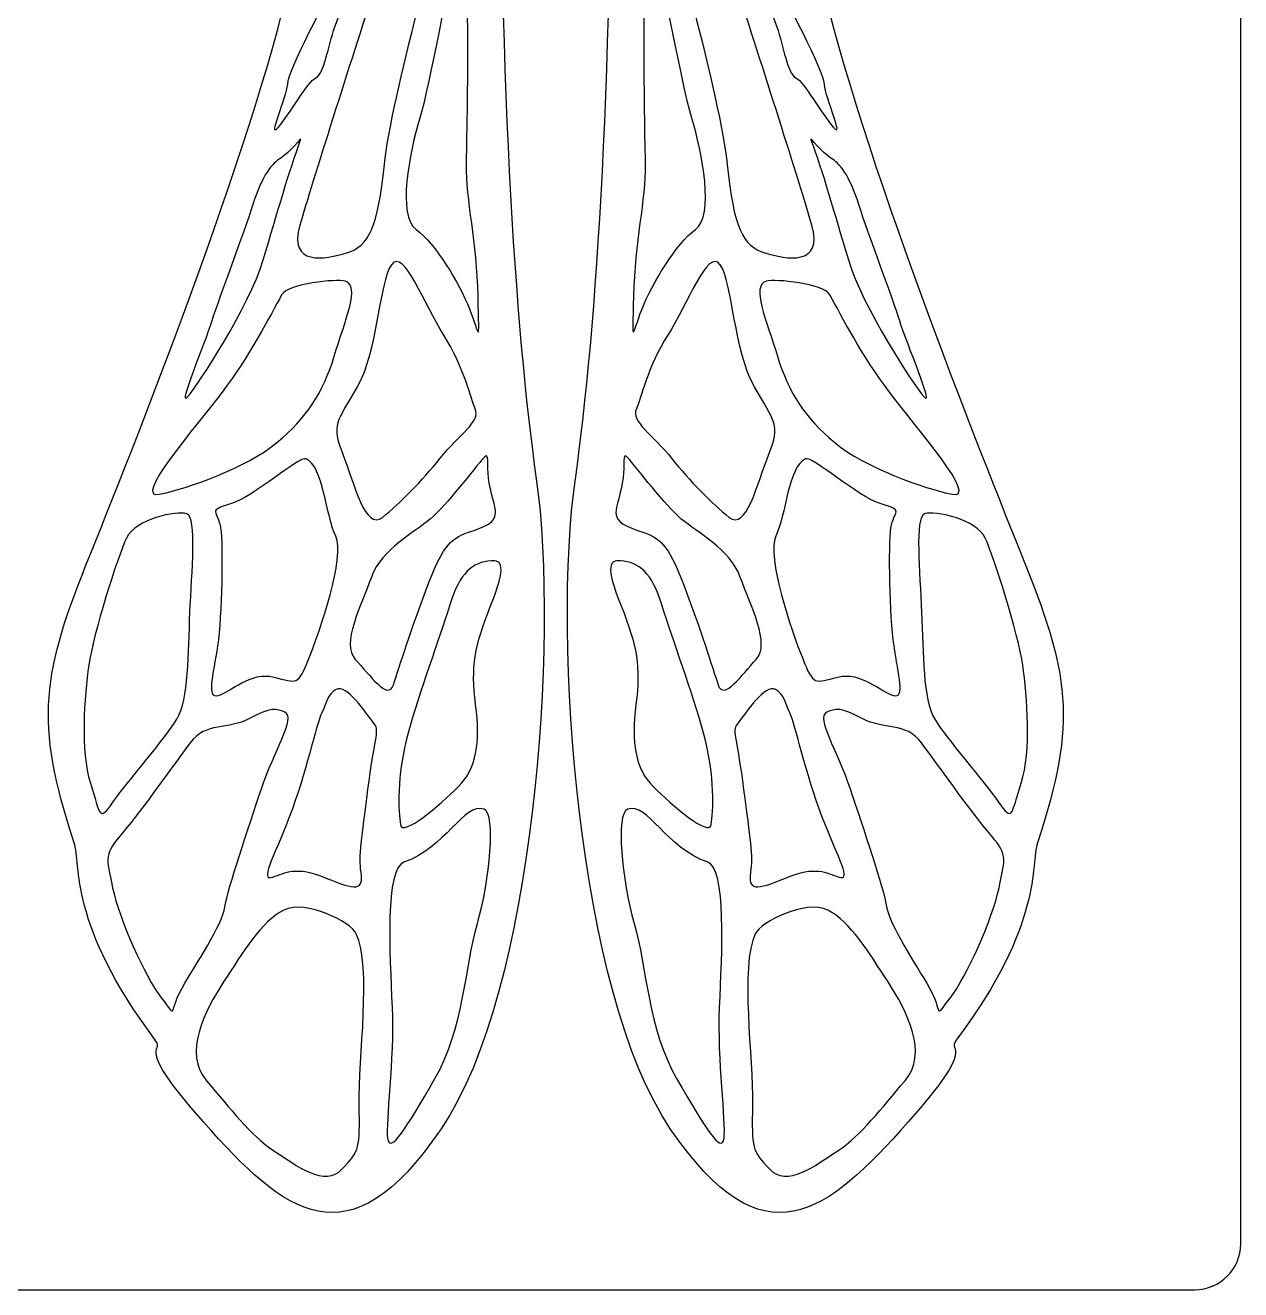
# Model space of a CAD drawing. Extents: x 0 to 200, y 0 to 300.
# Drawn here: x 67.7 to 200.1, y 0.1 to 137.9 of the extents above; entities that cross this region are included whole.
import ezdxf

# ---------------------------------------------------------------- set-up
doc = ezdxf.new("R2010")
doc.units = 0
doc.header["$MEASUREMENT"] = 0
doc.layers.add('DEFAULT', color=7, linetype='CONTINUOUS')

msp = doc.modelspace()

# ---------------------------------------------------------------- linework, layer by layer
at = {"layer": 'DEFAULT', "color": 1}
for points, knots in [([(195.1, 0.1), (131.77, 0.1), (68.43, 0.1), (5.1, 0.1), (2.34, 0.1), (0.1, 2.34), (0.1, 5.1), (0.1, 101.77), (0.1, 198.43), (0.1, 295.1), (0.1, 297.86), (2.34, 300.1), (5.1, 300.1), (68.43, 300.1), (131.77, 300.1), (195.1, 300.1), (197.86, 300.1), (200.1, 297.86), (200.1, 295.1), (200.1, 198.43), (200.1, 101.77), (200.1, 5.1), (200.1, 2.34), (197.86, 0.1), (195.1, 0.1)], [0, 0, 0, 0, 538.583, 538.583, 538.583, 539.583, 539.583, 539.583, 1361.63, 1361.63, 1361.63, 1362.63, 1362.63, 1362.63, 1901.213, 1901.213, 1901.213, 1902.213, 1902.213, 1902.213, 2724.26, 2724.26, 2724.26, 2725.26, 2725.26, 2725.26, 2725.26]), ([(113.01, 17.65), (123.14, 32.53), (125.85, 71.05), (123.36, 88.49), (121.05, 104.65), (119.1, 133.71), (119.51, 172.44), (119.57, 178.29), (119.2, 177.56), (116.97, 181.53), (115.96, 183.32), (115.5, 191.94), (114.84, 195.67), (114.47, 197.79), (111.43, 199.03), (108.6, 198.53), (108.8, 197.41), (108.72, 197.53), (108.94, 196.28), (109.15, 195.04), (109.19, 195.17), (109.39, 194.05), (109.65, 192.56), (109.92, 191.06), (110.18, 189.57), (109.19, 189.39), (108.21, 189.22), (107.22, 189.05), (106.96, 190.54), (106.7, 192.04), (106.43, 193.53), (106.24, 194.65), (106.32, 194.54), (106.1, 195.78), (105.88, 197.03), (105.84, 196.89), (105.65, 198.01), (102.81, 197.51), (100.39, 195.31), (100.76, 193.18), (102.13, 185.4), (99.55, 183.86), (99.82, 180.91), (100.14, 177.3), (103.41, 176.84), (102.58, 174.46), (101.75, 172.06), (101.36, 169.32), (101.82, 162.72), (102.29, 156.12), (101.14, 166.43), (96.88, 144.64), (93.54, 127.5), (80.14, 93.53), (74.82, 80.37), (69.5, 67.21), (68.62, 62.21), (73.01, 48.81), (73.79, 46.45), (72.34, 40), (81.85, 27.31), (83, 25.78), (79.27, 27.24), (87.1, 18.39), (96.02, 8.29), (102.87, 2.77), (113.01, 17.65)], [1, 1, 1, 1, 2, 2, 2, 3, 3, 3, 4, 4, 4, 5, 5, 5, 6, 6, 6, 7, 7, 7, 8, 8, 8, 20.902577, 20.902577, 20.902577, 29.40682, 29.40682, 29.40682, 42.309397, 42.309397, 42.309397, 43.309397, 43.309397, 43.309397, 44.309397, 44.309397, 44.309397, 45.309397, 45.309397, 45.309397, 46.309397, 46.309397, 46.309397, 47.309397, 47.309397, 47.309397, 48.309397, 48.309397, 48.309397, 49.309397, 49.309397, 49.309397, 50.309397, 50.309397, 50.309397, 51.309397, 51.309397, 51.309397, 52.309397, 52.309397, 52.309397, 53.309397, 53.309397, 53.309397, 54.309397, 54.309397, 54.309397, 54.309397]), ([(163.87, 18.39), (171.71, 27.24), (167.98, 25.78), (169.12, 27.31), (178.63, 40), (177.18, 46.45), (177.96, 48.81), (182.36, 62.21), (181.47, 67.21), (176.15, 80.37), (170.83, 93.53), (157.43, 127.5), (154.09, 144.64), (149.84, 166.43), (148.68, 156.12), (149.15, 162.72), (149.62, 169.32), (149.22, 172.06), (148.39, 174.46), (147.56, 176.84), (150.83, 177.3), (151.15, 180.91), (151.42, 183.86), (148.84, 185.4), (150.21, 193.18), (150.59, 195.31), (148.16, 197.51), (145.33, 198.01), (145.13, 196.89), (145.09, 197.03), (144.87, 195.78), (144.65, 194.54), (144.73, 194.65), (144.54, 193.53), (144.27, 192.04), (144.01, 190.54), (143.75, 189.05), (142.76, 189.22), (141.78, 189.39), (140.79, 189.57), (141.06, 191.06), (141.32, 192.56), (141.58, 194.05), (141.78, 195.17), (141.82, 195.04), (142.04, 196.28), (142.26, 197.53), (142.17, 197.41), (142.37, 198.53), (139.54, 199.03), (136.5, 197.79), (136.13, 195.67), (135.47, 191.94), (135.01, 183.32), (134, 181.53), (131.77, 177.56), (131.4, 178.29), (131.46, 172.44), (131.88, 133.71), (129.92, 104.65), (127.62, 88.49), (125.12, 71.05), (127.83, 32.53), (137.96, 17.65), (148.1, 2.77), (154.96, 8.29), (163.87, 18.39)], [1, 1, 1, 1, 2, 2, 2, 3, 3, 3, 4, 4, 4, 5, 5, 5, 6, 6, 6, 7, 7, 7, 8, 8, 8, 9, 9, 9, 10, 10, 10, 11, 11, 11, 12, 12, 12, 24.902577, 24.902577, 24.902577, 33.40682, 33.40682, 33.40682, 46.309397, 46.309397, 46.309397, 47.309397, 47.309397, 47.309397, 48.309397, 48.309397, 48.309397, 49.309397, 49.309397, 49.309397, 50.309397, 50.309397, 50.309397, 51.309397, 51.309397, 51.309397, 52.309397, 52.309397, 52.309397, 53.309397, 53.309397, 53.309397, 54.309397, 54.309397, 54.309397, 54.309397]), ([(114.65, 155.32), (113.23, 150.25), (107.5, 129.65), (106.81, 122.75), (106.12, 115.84), (105.11, 113.85), (102.72, 113.11), (100.33, 112.37), (96.31, 111.64), (97.61, 116.14), (98.9, 120.64), (103.21, 134.12), (105.73, 141.97), (108.25, 149.83), (113.37, 163.88), (114.19, 167.23), (114.57, 168.79), (116.07, 160.39), (114.65, 155.32)], [1, 1, 1, 1, 2, 2, 2, 3, 3, 3, 4, 4, 4, 5, 5, 5, 6, 6, 6, 7, 7, 7, 7]), ([(136.78, 167.23), (137.6, 163.88), (142.72, 149.83), (145.24, 141.97), (147.77, 134.12), (152.08, 120.64), (153.37, 116.14), (154.66, 111.64), (150.64, 112.37), (148.25, 113.11), (145.86, 113.85), (144.85, 115.84), (144.16, 122.75), (143.47, 129.65), (137.74, 150.25), (136.32, 155.32), (134.9, 160.39), (136.4, 168.79), (136.78, 167.23)], [1, 1, 1, 1, 2, 2, 2, 3, 3, 3, 4, 4, 4, 5, 5, 5, 6, 6, 6, 7, 7, 7, 7]), ([(115.76, 122.73), (115.7, 118.98), (116.9, 114.19), (117.02, 108.4), (117.14, 102.61), (117.22, 104.16), (116.08, 107.01), (114.95, 109.85), (112.39, 114.1), (110.28, 115.64), (108.17, 117.18), (109.54, 124.04), (110.67, 127.79), (111.8, 131.54), (113.73, 143.05), (114.84, 146.28), (116.36, 150.69), (115.81, 126.48), (115.76, 122.73)], [1, 1, 1, 1, 2, 2, 2, 3, 3, 3, 4, 4, 4, 5, 5, 5, 6, 6, 6, 7, 7, 7, 7]), ([(136.13, 146.28), (137.25, 143.05), (139.17, 131.54), (140.3, 127.79), (141.43, 124.04), (142.8, 117.18), (140.69, 115.64), (138.59, 114.1), (136.03, 109.85), (134.89, 107.01), (133.75, 104.16), (133.83, 102.61), (133.95, 108.4), (134.07, 114.19), (135.28, 118.98), (135.22, 122.73), (135.16, 126.48), (134.61, 150.69), (136.13, 146.28)], [1, 1, 1, 1, 2, 2, 2, 3, 3, 3, 4, 4, 4, 5, 5, 5, 6, 6, 6, 7, 7, 7, 7]), ([(96.24, 131.5), (96.36, 133.03), (100.26, 140.48), (102.36, 144.31), (104.46, 148.14), (105.63, 149.63), (105.57, 149.07), (105.43, 147.97), (102.15, 139.92), (101.41, 137.75), (100.67, 135.59), (100.25, 132.6), (99.36, 132.2), (98.47, 131.81), (96.5, 128.21), (95.24, 126.78), (93.98, 125.34), (96.12, 129.98), (96.24, 131.5)], [1, 1, 1, 1, 2, 2, 2, 3, 3, 3, 4, 4, 4, 5, 5, 5, 6, 6, 6, 7, 7, 7, 7]), ([(155.73, 126.78), (154.47, 128.21), (152.5, 131.81), (151.62, 132.2), (150.73, 132.6), (150.3, 135.59), (149.56, 137.75), (148.82, 139.92), (145.54, 147.97), (145.41, 149.07), (145.34, 149.63), (146.51, 148.14), (148.61, 144.31), (150.71, 140.48), (154.62, 133.03), (154.74, 131.5), (154.85, 129.98), (156.99, 125.34), (155.73, 126.78)], [1, 1, 1, 1, 2, 2, 2, 3, 3, 3, 4, 4, 4, 5, 5, 5, 6, 6, 6, 7, 7, 7, 7]), ([(88.01, 105.68), (88.77, 108.15), (91.46, 115.15), (92.48, 118.37), (93.49, 121.59), (94.58, 122.89), (95.53, 123.44), (96.47, 123.98), (97.89, 125.91), (97.69, 125.41), (96.45, 122.15), (95.16, 117.48), (93.61, 112.33), (92.07, 107.18), (86.55, 98.75), (85.37, 97.43), (84.2, 96.11), (87.25, 103.21), (88.01, 105.68)], [1, 1, 1, 1, 2, 2, 2, 3, 3, 3, 4, 4, 4, 5, 5, 5, 6, 6, 6, 7, 7, 7, 7]), ([(165.6, 97.43), (164.43, 98.75), (158.9, 107.18), (157.36, 112.33), (155.81, 117.48), (154.52, 122.15), (153.28, 125.41), (153.09, 125.91), (154.5, 123.98), (155.45, 123.44), (156.39, 122.89), (157.48, 121.59), (158.5, 118.37), (159.51, 115.15), (162.2, 108.15), (162.96, 105.68), (163.72, 103.21), (166.77, 96.11), (165.6, 97.43)], [1, 1, 1, 1, 2, 2, 2, 3, 3, 3, 4, 4, 4, 5, 5, 5, 6, 6, 6, 7, 7, 7, 7]), ([(116.7, 96.11), (117.35, 94.69), (114.9, 93.27), (112.89, 90.74), (110.89, 88.2), (108.49, 85.82), (106.61, 84.28), (104.73, 82.73), (103.56, 87.94), (102.27, 91.18), (100.98, 94.42), (101.62, 94.6), (103.85, 98.49), (106.07, 102.39), (106.23, 109.89), (107.57, 111.81), (108.9, 113.74), (111.16, 107.46), (113.28, 104.15), (115.41, 100.85), (116.3, 96.98), (116.7, 96.11)], [1, 1, 1, 1, 2, 2, 2, 3, 3, 3, 4, 4, 4, 5, 5, 5, 6, 6, 6, 7, 7, 7, 8, 8, 8, 8]), ([(137.69, 104.15), (139.81, 107.46), (142.07, 113.74), (143.4, 111.81), (144.74, 109.89), (144.9, 102.39), (147.13, 98.49), (149.35, 94.6), (149.99, 94.42), (148.7, 91.18), (147.41, 87.94), (146.25, 82.73), (144.37, 84.28), (142.49, 85.82), (140.08, 88.2), (138.09, 90.74), (136.08, 93.27), (133.62, 94.69), (134.27, 96.11), (134.68, 96.98), (135.56, 100.85), (137.69, 104.15)], [1, 1, 1, 1, 2, 2, 2, 3, 3, 3, 4, 4, 4, 5, 5, 5, 6, 6, 6, 7, 7, 7, 8, 8, 8, 8]), ([(89.14, 97.93), (92.11, 101.84), (94.37, 106.24), (95.62, 108.52), (96.32, 109.82), (101.59, 110.26), (102.54, 110.02), (104.24, 109.58), (102.55, 105.8), (101.34, 101.83), (100.12, 97.86), (98.37, 95.16), (95.1, 92.42), (91.84, 89.68), (85.28, 87.42), (82.29, 86.79), (79.3, 86.16), (86.16, 94.02), (89.14, 97.93)], [1, 1, 1, 1, 2, 2, 2, 3, 3, 3, 4, 4, 4, 5, 5, 5, 6, 6, 6, 7, 7, 7, 7]), ([(168.68, 86.79), (165.69, 87.42), (159.13, 89.68), (155.87, 92.42), (152.61, 95.16), (150.85, 97.86), (149.64, 101.83), (148.42, 105.8), (146.73, 109.58), (148.43, 110.02), (149.38, 110.26), (154.65, 109.82), (155.35, 108.52), (156.6, 106.24), (158.86, 101.84), (161.83, 97.93), (164.81, 94.02), (171.67, 86.16), (168.68, 86.79)], [1, 1, 1, 1, 2, 2, 2, 3, 3, 3, 4, 4, 4, 5, 5, 5, 6, 6, 6, 7, 7, 7, 7]), ([(88.7, 64.86), (87.37, 64.5), (88.16, 67.03), (88.64, 70.28), (89.12, 73.55), (89.26, 81.16), (88.97, 83.12), (88.68, 85.09), (87.43, 84.96), (90.04, 85.75), (92.66, 86.53), (97.54, 90.99), (98.3, 90.66), (100.13, 89.84), (100.44, 84.45), (101.51, 82.24), (102.58, 80.02), (99.78, 71.85), (98.59, 68.88), (97.4, 65.9), (97.28, 66.22), (94.77, 66.87), (92.26, 67.52), (90.03, 65.22), (88.7, 64.86)], [1, 1, 1, 1, 2, 2, 2, 3, 3, 3, 4, 4, 4, 5, 5, 5, 6, 6, 6, 7, 7, 7, 8, 8, 8, 9, 9, 9, 9]), ([(118.15, 88.59), (118.35, 86.99), (118.98, 85.39), (118.93, 84.77), (118.85, 83.63), (117.93, 83.32), (115.88, 82.61), (113.84, 81.91), (113.07, 80.85), (111.44, 76.6), (109.81, 72.36), (108.39, 67.81), (107.8, 66.01), (107.21, 64.22), (105.19, 67.16), (103.64, 68.8), (102.09, 70.46), (104.24, 74.62), (105.39, 77.76), (106.55, 80.89), (110.05, 82.61), (111.81, 84.09), (113.56, 85.57), (116.59, 89.59), (117.71, 90.85), (118.27, 91.47), (117.97, 89.96), (118.15, 88.59)], [1, 1, 1, 1, 2, 2, 2, 3, 3, 3, 4, 4, 4, 5, 5, 5, 6, 6, 6, 7, 7, 7, 8, 8, 8, 9, 9, 9, 10, 10, 10, 10]), ([(133.27, 90.85), (134.38, 89.59), (137.41, 85.57), (139.16, 84.09), (140.92, 82.61), (144.42, 80.89), (145.58, 77.76), (146.74, 74.62), (148.88, 70.46), (147.33, 68.8), (145.78, 67.16), (143.77, 64.22), (143.17, 66.01), (142.58, 67.81), (141.16, 72.36), (139.54, 76.6), (137.91, 80.85), (137.13, 81.91), (135.09, 82.61), (133.04, 83.32), (132.13, 83.63), (132.04, 84.77), (131.99, 85.39), (132.62, 86.99), (132.82, 88.59), (133, 89.96), (132.71, 91.47), (133.27, 90.85)], [1, 1, 1, 1, 2, 2, 2, 3, 3, 3, 4, 4, 4, 5, 5, 5, 6, 6, 6, 7, 7, 7, 8, 8, 8, 9, 9, 9, 10, 10, 10, 10]), ([(156.2, 66.87), (153.69, 66.22), (153.57, 65.9), (152.38, 68.88), (151.19, 71.85), (148.4, 80.02), (149.46, 82.24), (150.53, 84.45), (150.84, 89.84), (152.68, 90.66), (153.43, 90.99), (158.32, 86.53), (160.93, 85.75), (163.54, 84.96), (162.29, 85.09), (162, 83.12), (161.71, 81.16), (161.85, 73.55), (162.33, 70.28), (162.81, 67.03), (163.6, 64.5), (162.27, 64.86), (160.94, 65.22), (158.71, 67.52), (156.2, 66.87)], [1, 1, 1, 1, 2, 2, 2, 3, 3, 3, 4, 4, 4, 5, 5, 5, 6, 6, 6, 7, 7, 7, 8, 8, 8, 9, 9, 9, 9]), ([(74.78, 55.31), (73.67, 58.83), (74.12, 64.74), (74.61, 68.17), (75.1, 71.6), (77.73, 79.95), (78.71, 82.02), (79.69, 84.09), (84.18, 85.05), (85.3, 84.66), (86.42, 84.26), (85.81, 78.33), (85.63, 73.9), (85.44, 69.47), (85.51, 64.46), (84.2, 62.27), (83.06, 60.35), (78.77, 55.41), (77.24, 53.23), (75.71, 51.04), (75.89, 51.8), (74.78, 55.31)], [1, 1, 1, 1, 2, 2, 2, 3, 3, 3, 4, 4, 4, 5, 5, 5, 6, 6, 6, 7, 7, 7, 8, 8, 8, 8]), ([(173.73, 53.23), (172.2, 55.41), (167.91, 60.35), (166.77, 62.27), (165.46, 64.46), (165.53, 69.47), (165.34, 73.9), (165.16, 78.33), (164.55, 84.26), (165.67, 84.66), (166.79, 85.05), (171.28, 84.09), (172.26, 82.02), (173.24, 79.95), (175.87, 71.6), (176.36, 68.17), (176.85, 64.74), (177.3, 58.83), (176.19, 55.31), (175.08, 51.8), (175.27, 51.04), (173.73, 53.23)], [1, 1, 1, 1, 2, 2, 2, 3, 3, 3, 4, 4, 4, 5, 5, 5, 6, 6, 6, 7, 7, 7, 8, 8, 8, 8]), ([(118.38, 74.64), (116.6, 70.18), (116.23, 68.03), (116.75, 63.89), (117.28, 59.75), (116.85, 56.9), (114.86, 54.91), (112.87, 52.92), (108.75, 49.4), (108.55, 50.8), (108.36, 52.19), (108.09, 56.01), (109.37, 60.66), (110.64, 65.32), (112.77, 70.97), (113.9, 74.63), (115.03, 78.31), (116.41, 79.38), (118.44, 79.54), (119.61, 79.63), (120.15, 79.1), (118.38, 74.64)], [1, 1, 1, 1, 2, 2, 2, 3, 3, 3, 4, 4, 4, 5, 5, 5, 6, 6, 6, 7, 7, 7, 8, 8, 8, 8]), ([(132.53, 79.54), (134.56, 79.38), (135.95, 78.31), (137.08, 74.63), (138.21, 70.97), (140.33, 65.32), (141.61, 60.66), (142.88, 56.01), (142.62, 52.19), (142.42, 50.8), (142.22, 49.4), (138.1, 52.92), (136.12, 54.91), (134.13, 56.9), (133.69, 59.75), (134.22, 63.89), (134.74, 68.03), (134.37, 70.18), (132.6, 74.64), (130.82, 79.1), (131.37, 79.63), (132.53, 79.54)], [1, 1, 1, 1, 2, 2, 2, 3, 3, 3, 4, 4, 4, 5, 5, 5, 6, 6, 6, 7, 7, 7, 8, 8, 8, 8]), ([(99.99, 62.98), (100.63, 64.31), (100.58, 64.94), (101.55, 65.5), (102.71, 66.17), (104.73, 63.01), (105.74, 61.73), (106.33, 60.99), (105.68, 60), (105.02, 54.61), (104.36, 49.22), (103.98, 47.47), (104.27, 45.56), (104.56, 43.65), (103.77, 43.57), (100.46, 44.97), (97.14, 46.37), (96.06, 45.51), (94.64, 45.08), (93.23, 44.65), (94.6, 46.84), (96.45, 51.61), (98.3, 56.37), (99.35, 61.66), (99.99, 62.98)], [1, 1, 1, 1, 2, 2, 2, 3, 3, 3, 4, 4, 4, 5, 5, 5, 6, 6, 6, 7, 7, 7, 8, 8, 8, 9, 9, 9, 9]), ([(154.52, 51.61), (156.37, 46.84), (157.74, 44.65), (156.33, 45.08), (154.92, 45.51), (153.84, 46.37), (150.52, 44.97), (147.2, 43.57), (146.42, 43.65), (146.7, 45.56), (146.99, 47.47), (146.62, 49.22), (145.95, 54.61), (145.29, 60), (144.64, 60.99), (145.23, 61.73), (146.24, 63.01), (148.26, 66.17), (149.43, 65.5), (150.39, 64.94), (150.35, 64.31), (150.98, 62.98), (151.62, 61.66), (152.67, 56.37), (154.52, 51.61)], [1, 1, 1, 1, 2, 2, 2, 3, 3, 3, 4, 4, 4, 5, 5, 5, 6, 6, 6, 7, 7, 7, 8, 8, 8, 9, 9, 9, 9]), ([(82.53, 31.88), (80.7, 34.26), (77.93, 40.45), (77.2, 43.91), (76.48, 47.38), (76.25, 47.48), (78.36, 49.98), (80.47, 52.48), (83.91, 57.39), (85.65, 59.71), (87.39, 62.03), (89.78, 61.07), (92.11, 62.35), (94.43, 63.63), (95.05, 63.45), (95.97, 63.03), (97.23, 62.45), (94.8, 58.89), (93.42, 54.69), (92.02, 50.49), (89.74, 43.8), (89.44, 41.82), (89.14, 39.85), (86.28, 35.62), (84.78, 32.98), (83.27, 30.34), (84.36, 29.51), (82.53, 31.88)], [1, 1, 1, 1, 2, 2, 2, 3, 3, 3, 4, 4, 4, 5, 5, 5, 6, 6, 6, 7, 7, 7, 8, 8, 8, 9, 9, 9, 10, 10, 10, 10]), ([(166.19, 32.98), (164.69, 35.62), (161.84, 39.85), (161.53, 41.82), (161.23, 43.8), (158.95, 50.49), (157.55, 54.69), (156.17, 58.89), (153.74, 62.45), (155.01, 63.03), (155.93, 63.45), (156.55, 63.63), (158.87, 62.35), (161.19, 61.07), (163.58, 62.03), (165.32, 59.71), (167.06, 57.39), (170.51, 52.48), (172.61, 49.98), (174.72, 47.48), (174.5, 47.38), (173.77, 43.91), (173.04, 40.45), (170.27, 34.26), (168.44, 31.88), (166.61, 29.51), (167.7, 30.34), (166.19, 32.98)], [1, 1, 1, 1, 2, 2, 2, 3, 3, 3, 4, 4, 4, 5, 5, 5, 6, 6, 6, 7, 7, 7, 8, 8, 8, 9, 9, 9, 10, 10, 10, 10]), ([(116.94, 40), (115.58, 35.2), (115.45, 28.56), (112.32, 23.12), (109.2, 17.69), (107.41, 14.82), (107.16, 16.6), (106.92, 18.38), (107.9, 25.05), (107.65, 30.9), (107.4, 36.74), (106.83, 46.07), (109, 46.74), (113.35, 48.09), (115.51, 53.32), (117.67, 52.46), (118.99, 51.94), (118.31, 44.8), (116.94, 40)], [1, 1, 1, 1, 2, 2, 2, 3, 3, 3, 4, 4, 4, 5, 5, 5, 6, 6, 6, 7, 7, 7, 7]), ([(133.31, 52.46), (135.46, 53.32), (137.63, 48.09), (141.97, 46.74), (144.14, 46.07), (143.57, 36.74), (143.33, 30.9), (143.08, 25.05), (144.06, 18.38), (143.81, 16.6), (143.56, 14.82), (141.77, 17.69), (138.65, 23.12), (135.52, 28.56), (135.4, 35.2), (134.03, 40), (132.66, 44.8), (131.99, 51.94), (133.31, 52.46)], [1, 1, 1, 1, 2, 2, 2, 3, 3, 3, 4, 4, 4, 5, 5, 5, 6, 6, 6, 7, 7, 7, 7]), ([(87.44, 22.86), (84.87, 25.82), (87.22, 30.47), (89.3, 33.65), (91.38, 36.83), (93.41, 40.27), (95.85, 41.46), (98.29, 42.65), (103.13, 40.18), (103.75, 38.89), (105.45, 35.38), (103.97, 25.21), (104.06, 20.3), (104.14, 15.39), (104.14, 15.34), (102.22, 13.26), (100.3, 11.19), (97.27, 13.6), (94.75, 15.25), (92.22, 16.9), (90.01, 19.9), (87.44, 22.86)], [1, 1, 1, 1, 2, 2, 2, 3, 3, 3, 4, 4, 4, 5, 5, 5, 6, 6, 6, 7, 7, 7, 8, 8, 8, 8]), ([(156.22, 15.25), (153.7, 13.6), (150.68, 11.19), (148.75, 13.26), (146.84, 15.34), (146.83, 15.39), (146.92, 20.3), (147, 25.21), (145.52, 35.38), (147.22, 38.89), (147.85, 40.18), (152.68, 42.65), (155.12, 41.46), (157.56, 40.27), (159.59, 36.83), (161.68, 33.65), (163.75, 30.47), (166.1, 25.82), (163.53, 22.86), (160.96, 19.9), (158.75, 16.9), (156.22, 15.25)], [1, 1, 1, 1, 2, 2, 2, 3, 3, 3, 4, 4, 4, 5, 5, 5, 6, 6, 6, 7, 7, 7, 8, 8, 8, 8])]:
    msp.add_open_spline(points, degree=3, knots=knots, dxfattribs=at)

doc.saveas('drawing.dxf')
